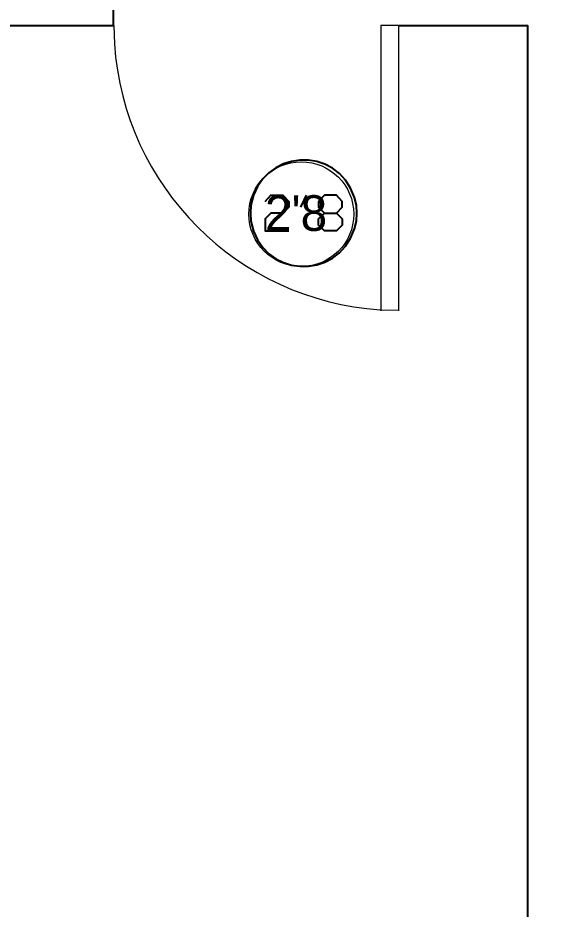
# Model space of a CAD drawing. Header units: inches. Extents: x -167 to 6071, y -6287 to -2731.
# Drawn here: x 66.2 to 125.7, y -5975.2 to -5875.2 of the extents above; entities that cross this region are included whole.
import ezdxf

# ---------------------------------------------------------------- set-up
doc = ezdxf.new("R2010")
doc.units = ezdxf.units.IN
doc.header["$LTSCALE"] = 96
doc.header["$MEASUREMENT"] = 0
doc.layers.add('Door label', color=5, linetype='Continuous', lineweight=5)
doc.layers.add('Doors', color=5, linetype='Continuous', lineweight=9)
doc.layers.add('PDF_Geometry', color=7, linetype='Continuous', true_color=0x4a4a4a)
doc.styles.get("Standard").update_dxf_attribs({"font": 'arial.ttf'})

msp = doc.modelspace()

# ---------------------------------------------------------------- linework, layer by layer
at = {"layer": 'Door label'}
msp.add_circle((98.034, -5897.266), 5.877, dxfattribs=at)
at = {"layer": 'Doors'}
msp.add_line((108.97, -5876.095), (106.943, -5876.095), dxfattribs=at)
at = {"layer": 'Doors', "transparency": 33554687}
msp.add_lwpolyline([(77.023, -5876.095), (77.077, -5878.175, 0.375995), (106.89, -5907.989), (108.97, -5908.042)], format="xyb", dxfattribs=at)
for points in [[(106.943, -5876.095), (106.943, -5908.095)], [(108.97, -5908.095), (108.97, -5876.095)]]:
    msp.add_lwpolyline(points, dxfattribs=at)
at = {"layer": 'PDF_Geometry', "color": 7}
for points in [[(-103.083, -5988.575), (-103.083, -5816.575), (-43.083, -5816.575), (-43.083, -5844.629), (-34.603, -5853.109), (-32.097, -5850.655), (-39.563, -5843.189), (-39.563, -5832.575), (24.917, -5832.575), (24.917, -5872.575), (-10.177, -5872.575), (-15.137, -5867.615), (-17.59, -5870.069), (-13.75, -5873.962), (-16.577, -5876.789), (-14.07, -5879.295), (-10.87, -5876.095), (76.97, -5876.095), (76.97, -5872.575), (69.93, -5872.575), (69.93, -5864.575), (66.41, -5864.575), (66.41, -5872.575)], [(108.97, -5876.095), (123.423, -5876.095), (123.423, -5990.815), (126.943, -5990.815), (126.943, -5961.109), (186.943, -5961.109), (186.943, -6048.575), (126.943, -6048.575), (126.943, -6018.815), (123.423, -6018.815), (123.423, -6048.575), (104.917, -6048.575), (104.917, -6052.042), (196.917, -6052.042), (196.917, -5997.589), (210.197, -5997.589), (210.197, -5994.069)]]:
    msp.add_lwpolyline(points, dxfattribs=at)
at = {"layer": 'PDF_Geometry'}
for points in [[(93.983, -5895.829), (94.623, -5895.135), (95.957, -5895.135), (96.65, -5895.829), (96.65, -5896.469), (95.957, -5897.162), (94.623, -5897.162), (93.983, -5897.802), (93.983, -5899.135), (96.65, -5899.135)], [(97.983, -5896.469), (98.623, -5895.135)], [(101.983, -5897.162), (102.623, -5897.802), (102.623, -5898.495), (101.983, -5899.135), (100.65, -5899.135), (99.957, -5898.495), (99.957, -5897.802), (100.65, -5897.162), (101.983, -5897.162), (102.623, -5896.469), (102.623, -5895.829), (101.983, -5895.135), (100.65, -5895.135), (99.957, -5895.829), (99.957, -5896.469), (100.65, -5897.162)], [(104.01, -5898.922), (104.223, -5898.069), (104.277, -5897.162), (104.223, -5896.255), (104.01, -5895.402)], [(92.383, -5896.255), (92.33, -5897.162), (92.383, -5898.069)]]:
    msp.add_lwpolyline(points, dxfattribs=at)
for points in [[(104.01, -5895.402), (102.036, -5889.393), (93.53, -5889.952), (92.383, -5896.255)], [(92.383, -5898.069), (93.528, -5904.369), (102.034, -5904.933), (104.01, -5898.922)]]:
    msp.add_open_spline(points, degree=3, dxfattribs=at)

# ---------------------------------------------------------------- texts
at = {"layer": 'Door label', "insert": (93.962, -5895.146), "char_height": 4, "attachment_point": 1}
msp.add_mtext_dynamic_manual_height_columns("{\\Ftxt|c0;2'\\Ftxt|c129;8}", width=3.08976, gutter_width=1, heights=[0], dxfattribs=at)

doc.saveas('drawing.dxf')
